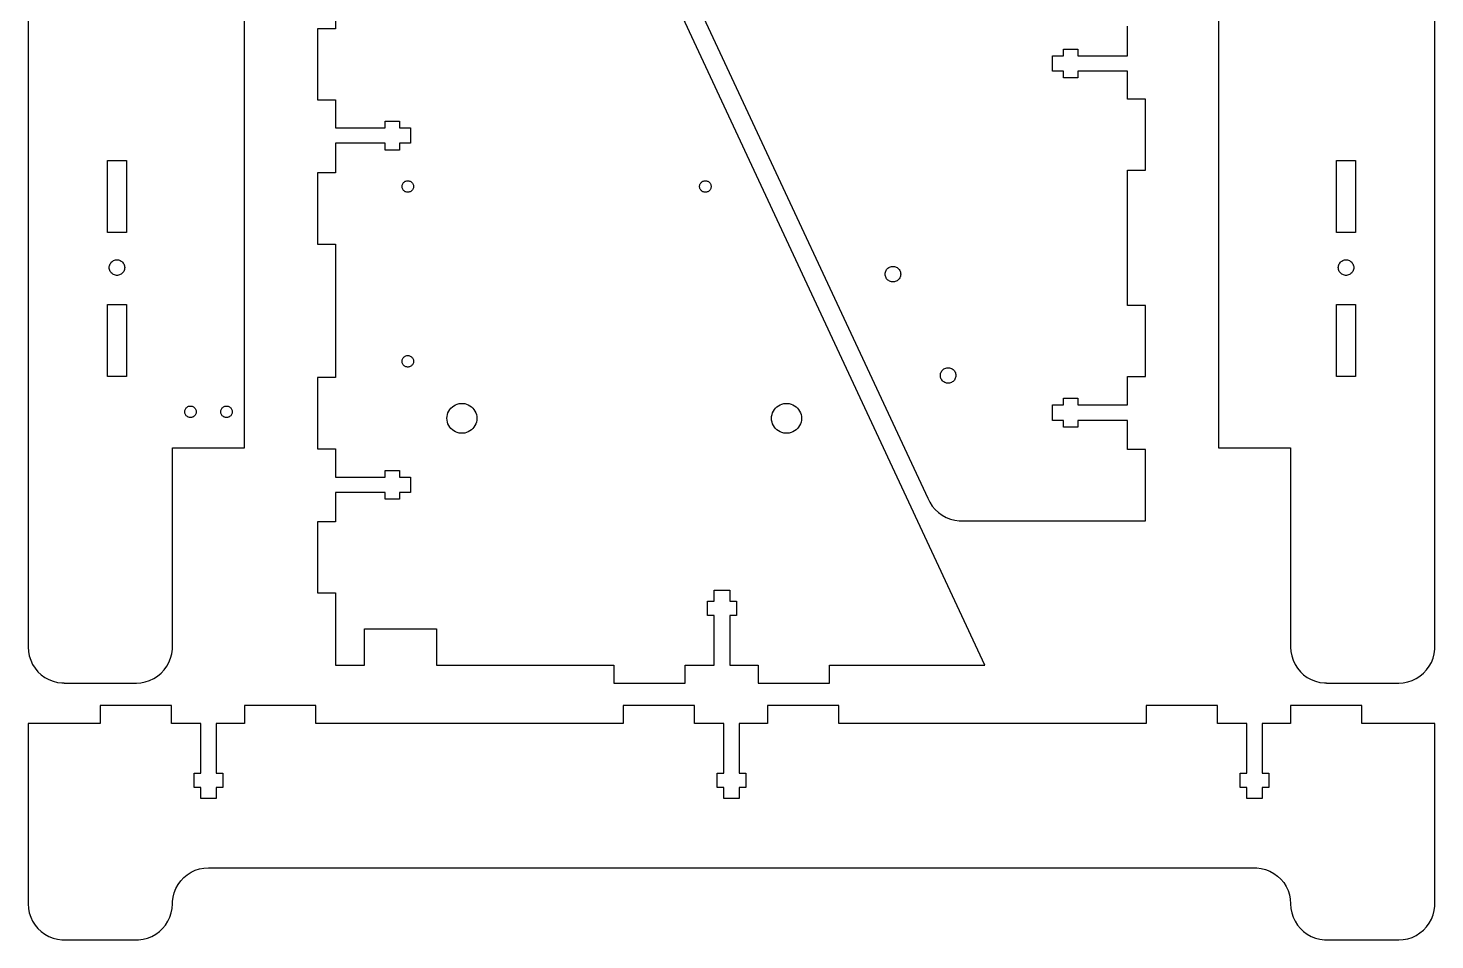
# Model space of a CAD drawing. Header units: metres. Extents: x -400 to 400, y -75 to 435.
# Drawn here: x 10 to 400, y -75.2 to 177.7 of the extents above; entities that cross this region are included whole.
import ezdxf

# ---------------------------------------------------------------- set-up
doc = ezdxf.new("R2010")
doc.units = ezdxf.units.M

msp = doc.modelspace()

# ---------------------------------------------------------------- linework, layer by layer
for p, q in [((10, 425), (10, 6)), ((400, 6), (400, 425)), ((70, 61.25), (70, 325)), ((340, 325), (340, 61.25)), ((134.75, 314.75), (259.464, 47.299)), ((275.25, 1), (150.536, 268.451)), ((95.25, 215), (95.25, 177.5)), ((95.25, 177.5), (90.25, 177.5)), ((90.25, 177.5), (90.25, 157.75)), ((314.75, 170.025), (314.75, 178.25)), ((297, 170.025), (297, 171.875)), ((297, 171.875), (301, 171.875)), ((301, 171.875), (301, 170.025)), ((294, 165.725), (294, 170.025)), ((294, 170.025), (297, 170.025)), ((301, 170.025), (314.75, 170.025)), ((297, 165.725), (294, 165.725)), ((297, 163.875), (297, 165.725)), ((301, 163.875), (297, 163.875)), ((314.75, 165.725), (301, 165.725)), ((301, 165.725), (301, 163.875)), ((314.75, 158), (314.75, 165.725)), ((90.25, 157.75), (95.25, 157.75)), ((95.25, 157.75), (95.25, 150.025)), ((319.75, 158), (314.75, 158)), ((319.75, 138.25), (319.75, 158)), ((95.25, 150.025), (109, 150.025)), ((109, 150.025), (109, 151.875)), ((109, 151.875), (113, 151.875)), ((113, 151.875), (113, 150.025)), ((113, 150.025), (116, 150.025)), ((116, 150.025), (116, 145.725)), ((109, 145.725), (95.25, 145.725)), ((95.25, 145.725), (95.25, 137.5)), ((109, 143.875), (109, 145.725)), ((116, 145.725), (113, 145.725)), ((113, 145.725), (113, 143.875)), ((32, 121), (32, 141)), ((32, 141), (37.25, 141)), ((37.25, 141), (37.25, 121)), ((113, 143.875), (109, 143.875)), ((372.75, 121), (372.75, 141)), ((372.75, 141), (378, 141)), ((378, 141), (378, 121)), ((95.25, 137.5), (90.25, 137.5)), ((90.25, 137.5), (90.25, 117.75)), ((314.75, 100.75), (314.75, 138.25)), ((314.75, 138.25), (319.75, 138.25)), ((113.65, 133.75), (113.663, 133.951)), ((113.663, 133.549), (113.65, 133.75)), ((113.663, 133.951), (113.7, 134.148)), ((113.7, 133.352), (113.663, 133.549)), ((113.7, 134.148), (113.762, 134.339)), ((113.762, 133.161), (113.7, 133.352)), ((113.762, 134.339), (113.848, 134.521)), ((113.848, 132.979), (113.762, 133.161)), ((113.848, 134.521), (113.956, 134.69)), ((113.956, 132.81), (113.848, 132.979)), ((113.956, 134.69), (114.084, 134.845)), ((114.084, 132.655), (113.956, 132.81)), ((114.084, 134.845), (114.23, 134.983)), ((114.23, 132.517), (114.084, 132.655)), ((114.23, 134.983), (114.393, 135.101)), ((114.393, 135.101), (114.569, 135.198)), ((114.569, 135.198), (114.756, 135.272)), ((114.756, 135.272), (114.95, 135.322)), ((114.95, 135.322), (115.15, 135.347)), ((115.15, 135.347), (115.35, 135.347)), ((115.35, 135.347), (115.55, 135.322)), ((115.55, 135.322), (115.744, 135.272)), ((115.744, 135.272), (115.931, 135.198)), ((115.931, 135.198), (116.107, 135.101)), ((116.107, 135.101), (116.27, 134.983)), ((116.27, 134.983), (116.416, 134.845)), ((116.416, 132.655), (116.27, 132.517)), ((116.416, 134.845), (116.544, 134.69)), ((116.544, 132.81), (116.416, 132.655)), ((116.544, 134.69), (116.652, 134.521)), ((116.652, 132.979), (116.544, 132.81)), ((116.652, 134.521), (116.738, 134.339)), ((116.738, 133.161), (116.652, 132.979)), ((116.738, 134.339), (116.8, 134.148)), ((116.8, 133.352), (116.738, 133.161)), ((116.8, 134.148), (116.837, 133.951)), ((116.837, 133.549), (116.8, 133.352)), ((116.837, 133.951), (116.85, 133.75)), ((116.85, 133.75), (116.837, 133.549)), ((196.15, 133.75), (196.163, 133.951)), ((196.163, 133.549), (196.15, 133.75)), ((196.163, 133.951), (196.2, 134.148)), ((196.2, 133.352), (196.163, 133.549)), ((196.2, 134.148), (196.262, 134.339)), ((196.262, 133.161), (196.2, 133.352)), ((196.262, 134.339), (196.348, 134.521)), ((196.348, 132.979), (196.262, 133.161)), ((196.348, 134.521), (196.456, 134.69)), ((196.456, 132.81), (196.348, 132.979)), ((196.456, 134.69), (196.584, 134.845)), ((196.584, 132.655), (196.456, 132.81)), ((196.584, 134.845), (196.73, 134.983)), ((196.73, 132.517), (196.584, 132.655)), ((196.73, 134.983), (196.893, 135.101)), ((196.893, 135.101), (197.069, 135.198)), ((197.069, 135.198), (197.256, 135.272)), ((197.256, 135.272), (197.45, 135.322)), ((197.45, 135.322), (197.65, 135.347)), ((197.65, 135.347), (197.85, 135.347)), ((197.85, 135.347), (198.05, 135.322)), ((198.05, 135.322), (198.244, 135.272)), ((198.244, 135.272), (198.431, 135.198)), ((198.431, 135.198), (198.607, 135.101)), ((198.607, 135.101), (198.77, 134.983)), ((198.77, 134.983), (198.916, 134.845)), ((198.916, 132.655), (198.77, 132.517)), ((198.916, 134.845), (199.044, 134.69)), ((199.044, 132.81), (198.916, 132.655)), ((199.044, 134.69), (199.152, 134.521)), ((199.152, 132.979), (199.044, 132.81)), ((199.152, 134.521), (199.238, 134.339)), ((199.238, 133.161), (199.152, 132.979)), ((199.238, 134.339), (199.3, 134.148)), ((199.3, 133.352), (199.238, 133.161)), ((199.3, 134.148), (199.337, 133.951)), ((199.337, 133.549), (199.3, 133.352)), ((199.337, 133.951), (199.35, 133.75)), ((199.35, 133.75), (199.337, 133.549)), ((114.393, 132.399), (114.23, 132.517)), ((114.569, 132.302), (114.393, 132.399)), ((114.756, 132.228), (114.569, 132.302)), ((114.95, 132.178), (114.756, 132.228)), ((115.15, 132.153), (114.95, 132.178)), ((115.35, 132.153), (115.15, 132.153)), ((115.55, 132.178), (115.35, 132.153)), ((115.744, 132.228), (115.55, 132.178)), ((115.931, 132.302), (115.744, 132.228)), ((116.107, 132.399), (115.931, 132.302)), ((116.27, 132.517), (116.107, 132.399)), ((196.893, 132.399), (196.73, 132.517)), ((197.069, 132.302), (196.893, 132.399)), ((197.256, 132.228), (197.069, 132.302)), ((197.45, 132.178), (197.256, 132.228)), ((197.65, 132.153), (197.45, 132.178)), ((197.85, 132.153), (197.65, 132.153)), ((198.05, 132.178), (197.85, 132.153)), ((198.244, 132.228), (198.05, 132.178)), ((198.431, 132.302), (198.244, 132.228)), ((198.607, 132.399), (198.431, 132.302)), ((198.77, 132.517), (198.607, 132.399)), ((37.25, 121), (32, 121)), ((378, 121), (372.75, 121)), ((90.25, 117.75), (95.25, 117.75)), ((95.25, 117.75), (95.25, 80.75)), ((33.473, 113.065), (33.7096, 113.195)), ((33.7096, 113.195), (33.9606, 113.295)), ((33.9606, 113.295), (34.2221, 113.362)), ((34.2221, 113.362), (34.49, 113.396)), ((34.49, 113.396), (34.76, 113.396)), ((34.76, 113.396), (35.0279, 113.362)), ((35.0279, 113.362), (35.2894, 113.295)), ((35.2894, 113.295), (35.5404, 113.195)), ((35.5404, 113.195), (35.777, 113.065)), ((374.223, 113.065), (374.46, 113.195)), ((374.46, 113.195), (374.711, 113.295)), ((374.711, 113.295), (374.972, 113.362)), ((374.972, 113.362), (375.24, 113.396)), ((375.24, 113.396), (375.51, 113.396)), ((375.51, 113.396), (375.778, 113.362)), ((375.778, 113.362), (376.039, 113.295)), ((376.039, 113.295), (376.29, 113.195)), ((376.29, 113.195), (376.527, 113.065)), ((32.475, 111.25), (32.492, 111.519)), ((32.492, 110.981), (32.475, 111.25)), ((32.492, 111.519), (32.5426, 111.785)), ((32.5426, 110.715), (32.492, 110.981)), ((32.5426, 111.785), (32.626, 112.041)), ((32.626, 110.459), (32.5426, 110.715)), ((32.626, 112.041), (32.741, 112.286)), ((32.741, 110.214), (32.626, 110.459)), ((32.741, 112.286), (32.8856, 112.514)), ((32.8856, 109.986), (32.741, 110.214)), ((32.8856, 112.514), (33.0577, 112.722)), ((33.0577, 109.778), (32.8856, 109.986)), ((33.0577, 112.722), (33.2545, 112.907)), ((33.2545, 109.593), (33.0577, 109.778)), ((33.2545, 112.907), (33.473, 113.065)), ((33.473, 109.435), (33.2545, 109.593)), ((33.7096, 109.305), (33.473, 109.435)), ((33.9606, 109.205), (33.7096, 109.305)), ((34.2221, 109.138), (33.9606, 109.205)), ((35.2894, 109.205), (35.0279, 109.138)), ((35.5404, 109.305), (35.2894, 109.205)), ((35.777, 109.435), (35.5404, 109.305)), ((35.777, 113.065), (35.9955, 112.907)), ((35.9955, 109.593), (35.777, 109.435)), ((35.9955, 112.907), (36.1923, 112.722)), ((36.1923, 109.778), (35.9955, 109.593)), ((36.1923, 112.722), (36.3644, 112.514)), ((36.3644, 109.986), (36.1923, 109.778)), ((36.3644, 112.514), (36.509, 112.286)), ((36.509, 110.214), (36.3644, 109.986)), ((36.509, 112.286), (36.624, 112.041)), ((36.624, 110.459), (36.509, 110.214)), ((36.624, 112.041), (36.7074, 111.785)), ((36.7074, 110.715), (36.624, 110.459)), ((36.7074, 111.785), (36.758, 111.519)), ((36.758, 110.981), (36.7074, 110.715)), ((36.758, 111.519), (36.775, 111.25)), ((36.775, 111.25), (36.758, 110.981)), ((247.6, 109.446), (247.618, 109.715)), ((247.616, 109.176), (247.6, 109.446)), ((247.618, 109.715), (247.67, 109.98)), ((247.67, 109.98), (247.754, 110.237)), ((247.754, 110.237), (247.87, 110.481)), ((247.87, 110.481), (248.016, 110.708)), ((248.016, 110.708), (248.188, 110.915)), ((248.188, 110.915), (248.386, 111.099)), ((248.386, 111.099), (248.605, 111.257)), ((248.605, 111.257), (248.842, 111.386)), ((248.842, 111.386), (249.094, 111.485)), ((249.094, 111.485), (249.355, 111.551)), ((249.355, 111.551), (249.623, 111.584)), ((249.623, 111.584), (249.893, 111.583)), ((249.893, 111.583), (250.161, 111.548)), ((250.161, 111.548), (250.422, 111.48)), ((250.422, 111.48), (250.673, 111.379)), ((250.673, 111.379), (250.909, 111.248)), ((250.909, 111.248), (251.127, 111.089)), ((251.127, 111.089), (251.323, 110.903)), ((251.323, 110.903), (251.494, 110.694)), ((251.494, 110.694), (251.638, 110.466)), ((251.638, 110.466), (251.752, 110.221)), ((251.752, 110.221), (251.835, 109.964)), ((251.835, 109.964), (251.884, 109.699)), ((251.9, 109.429), (251.882, 109.16)), ((251.884, 109.699), (251.9, 109.429)), ((373.225, 111.25), (373.242, 111.519)), ((373.242, 110.981), (373.225, 111.25)), ((373.242, 111.519), (373.293, 111.785)), ((373.293, 110.715), (373.242, 110.981)), ((373.293, 111.785), (373.376, 112.041)), ((373.376, 110.459), (373.293, 110.715)), ((373.376, 112.041), (373.491, 112.286)), ((373.491, 110.214), (373.376, 110.459)), ((373.491, 112.286), (373.636, 112.514)), ((373.636, 109.986), (373.491, 110.214)), ((373.636, 112.514), (373.808, 112.722)), ((373.808, 109.778), (373.636, 109.986)), ((373.808, 112.722), (374.005, 112.907)), ((374.005, 109.593), (373.808, 109.778)), ((374.005, 112.907), (374.223, 113.065)), ((374.223, 109.435), (374.005, 109.593)), ((374.46, 109.305), (374.223, 109.435)), ((374.711, 109.205), (374.46, 109.305)), ((374.972, 109.138), (374.711, 109.205)), ((376.039, 109.205), (375.778, 109.138)), ((376.29, 109.305), (376.039, 109.205)), ((376.527, 109.435), (376.29, 109.305)), ((376.527, 113.065), (376.745, 112.907)), ((376.745, 109.593), (376.527, 109.435)), ((376.745, 112.907), (376.942, 112.722)), ((376.942, 109.778), (376.745, 109.593)), ((376.942, 112.722), (377.114, 112.514)), ((377.114, 109.986), (376.942, 109.778)), ((377.114, 112.514), (377.259, 112.286)), ((377.259, 110.214), (377.114, 109.986)), ((377.259, 112.286), (377.374, 112.041)), ((377.374, 110.459), (377.259, 110.214)), ((377.374, 112.041), (377.457, 111.785)), ((377.457, 110.715), (377.374, 110.459)), ((377.457, 111.785), (377.508, 111.519)), ((377.508, 110.981), (377.457, 110.715)), ((377.508, 111.519), (377.525, 111.25)), ((377.525, 111.25), (377.508, 110.981)), ((34.49, 109.104), (34.2221, 109.138)), ((34.76, 109.104), (34.49, 109.104)), ((35.0279, 109.138), (34.76, 109.104)), ((247.665, 108.911), (247.616, 109.176)), ((247.748, 108.654), (247.665, 108.911)), ((247.862, 108.409), (247.748, 108.654)), ((248.006, 108.181), (247.862, 108.409)), ((248.177, 107.972), (248.006, 108.181)), ((248.373, 107.786), (248.177, 107.972)), ((248.591, 107.627), (248.373, 107.786)), ((248.827, 107.496), (248.591, 107.627)), ((249.078, 107.395), (248.827, 107.496)), ((249.339, 107.327), (249.078, 107.395)), ((249.607, 107.292), (249.339, 107.327)), ((249.877, 107.291), (249.607, 107.292)), ((250.145, 107.324), (249.877, 107.291)), ((250.406, 107.39), (250.145, 107.324)), ((250.658, 107.489), (250.406, 107.39)), ((250.895, 107.618), (250.658, 107.489)), ((251.114, 107.776), (250.895, 107.618)), ((251.312, 107.96), (251.114, 107.776)), ((251.484, 108.167), (251.312, 107.96)), ((251.63, 108.394), (251.484, 108.167)), ((251.746, 108.638), (251.63, 108.394)), ((251.83, 108.895), (251.746, 108.638)), ((251.882, 109.16), (251.83, 108.895)), ((375.24, 109.104), (374.972, 109.138)), ((375.51, 109.104), (375.24, 109.104)), ((375.778, 109.138), (375.51, 109.104)), ((32, 81), (32, 101)), ((32, 101), (37.25, 101)), ((37.25, 101), (37.25, 81)), ((319.75, 100.75), (314.75, 100.75)), ((319.75, 81), (319.75, 100.75)), ((372.75, 81), (372.75, 101)), ((372.75, 101), (378, 101)), ((378, 101), (378, 81)), ((113.7, 85.6479), (113.762, 85.839)), ((113.762, 85.839), (113.848, 86.0208)), ((113.848, 86.0208), (113.956, 86.1904)), ((113.956, 86.1904), (114.084, 86.3453)), ((114.084, 86.3453), (114.23, 86.4828)), ((114.23, 86.4828), (114.393, 86.6009)), ((114.393, 86.6009), (114.569, 86.6977)), ((114.569, 86.6977), (114.756, 86.7717)), ((114.756, 86.7717), (114.95, 86.8217)), ((114.95, 86.8217), (115.15, 86.8468)), ((115.15, 86.8468), (115.35, 86.8468)), ((115.35, 86.8468), (115.55, 86.8217)), ((115.55, 86.8217), (115.744, 86.7717)), ((115.744, 86.7717), (115.931, 86.6977)), ((115.931, 86.6977), (116.107, 86.6009)), ((116.107, 86.6009), (116.27, 86.4828)), ((116.27, 86.4828), (116.416, 86.3453)), ((116.416, 86.3453), (116.544, 86.1904)), ((116.544, 86.1904), (116.652, 86.0208)), ((116.652, 86.0208), (116.738, 85.839)), ((116.738, 85.839), (116.8, 85.6479)), ((113.65, 85.25), (113.663, 85.4505)), ((113.663, 85.0495), (113.65, 85.25)), ((113.663, 85.4505), (113.7, 85.6479)), ((113.7, 84.8521), (113.663, 85.0495)), ((113.762, 84.661), (113.7, 84.8521)), ((113.848, 84.4792), (113.762, 84.661)), ((113.956, 84.3096), (113.848, 84.4792)), ((114.084, 84.1547), (113.956, 84.3096)), ((114.23, 84.0172), (114.084, 84.1547)), ((114.393, 83.8991), (114.23, 84.0172)), ((114.569, 83.8023), (114.393, 83.8991)), ((114.756, 83.7283), (114.569, 83.8023)), ((114.95, 83.6783), (114.756, 83.7283)), ((115.15, 83.6532), (114.95, 83.6783)), ((115.35, 83.6532), (115.15, 83.6532)), ((115.55, 83.6783), (115.35, 83.6532)), ((115.744, 83.7283), (115.55, 83.6783)), ((115.931, 83.8023), (115.744, 83.7283)), ((116.107, 83.8991), (115.931, 83.8023)), ((116.27, 84.0172), (116.107, 83.8991)), ((116.416, 84.1547), (116.27, 84.0172)), ((116.544, 84.3096), (116.416, 84.1547)), ((116.652, 84.4792), (116.544, 84.3096)), ((116.738, 84.661), (116.652, 84.4792)), ((116.8, 84.8521), (116.738, 84.661)), ((116.8, 85.6479), (116.837, 85.4505)), ((116.837, 85.0495), (116.8, 84.8521)), ((116.837, 85.4505), (116.85, 85.25)), ((116.85, 85.25), (116.837, 85.0495)), ((262.976, 81.8785), (263.061, 82.135)), ((263.061, 82.135), (263.176, 82.3788)), ((263.176, 82.3788), (263.322, 82.6062)), ((263.322, 82.6062), (263.495, 82.8136)), ((263.495, 82.8136), (263.693, 82.9977)), ((263.693, 82.9977), (263.912, 83.1555)), ((263.912, 83.1555), (264.149, 83.2847)), ((264.149, 83.2847), (264.4, 83.3831)), ((264.4, 83.3831), (264.662, 83.4492)), ((264.662, 83.4492), (264.93, 83.482)), ((264.93, 83.482), (265.2, 83.4809)), ((265.2, 83.4809), (265.468, 83.446)), ((265.468, 83.446), (265.729, 83.3779)), ((265.729, 83.3779), (265.98, 83.2775)), ((265.98, 83.2775), (266.216, 83.1465)), ((266.216, 83.1465), (266.433, 82.987)), ((266.433, 82.987), (266.63, 82.8014)), ((266.63, 82.8014), (266.801, 82.5927)), ((266.801, 82.5927), (266.945, 82.3641)), ((266.945, 82.3641), (267.059, 82.1194)), ((267.059, 82.1194), (267.141, 81.8623)), ((37.25, 81), (32, 81)), ((95.25, 80.75), (90.25, 80.75)), ((90.25, 80.75), (90.25, 61)), ((262.907, 81.3441), (262.925, 81.6135)), ((262.922, 81.0746), (262.907, 81.3441)), ((262.972, 80.8092), (262.922, 81.0746)), ((262.925, 81.6135), (262.976, 81.8785)), ((263.054, 80.5521), (262.972, 80.8092)), ((263.168, 80.3073), (263.054, 80.5521)), ((263.312, 80.0788), (263.168, 80.3073)), ((263.483, 79.8701), (263.312, 80.0788)), ((263.68, 79.6845), (263.483, 79.8701)), ((263.897, 79.5249), (263.68, 79.6845)), ((264.133, 79.3939), (263.897, 79.5249)), ((264.384, 79.2936), (264.133, 79.3939)), ((264.645, 79.2254), (264.384, 79.2936)), ((264.913, 79.1905), (264.645, 79.2254)), ((265.183, 79.1895), (264.913, 79.1905)), ((265.451, 79.2222), (265.183, 79.1895)), ((265.713, 79.2884), (265.451, 79.2222)), ((265.964, 79.3868), (265.713, 79.2884)), ((266.201, 79.5159), (265.964, 79.3868)), ((266.42, 79.6738), (266.201, 79.5159)), ((266.618, 79.8578), (266.42, 79.6738)), ((266.791, 80.0652), (266.618, 79.8578)), ((266.937, 80.2926), (266.791, 80.0652)), ((267.052, 80.5364), (266.937, 80.2926)), ((267.137, 80.7929), (267.052, 80.5364)), ((267.188, 81.0579), (267.137, 80.7929)), ((267.141, 81.8623), (267.191, 81.5968)), ((267.206, 81.3273), (267.188, 81.0579)), ((267.191, 81.5968), (267.206, 81.3273)), ((314.75, 73.15), (314.75, 81)), ((314.75, 81), (319.75, 81)), ((378, 81), (372.75, 81)), ((297, 73.15), (297, 75)), ((297, 75), (301, 75)), ((301, 75), (301, 73.15)), ((53.4, 71.25), (53.4126, 71.4505)), ((53.4126, 71.0495), (53.4, 71.25)), ((53.4126, 71.4505), (53.4503, 71.6479)), ((53.4503, 70.8521), (53.4126, 71.0495)), ((53.4503, 71.6479), (53.5124, 71.839)), ((53.5124, 70.661), (53.4503, 70.8521)), ((53.5124, 71.839), (53.5979, 72.0208)), ((53.5979, 70.4792), (53.5124, 70.661)), ((53.5979, 72.0208), (53.7056, 72.1904)), ((53.7056, 70.3096), (53.5979, 70.4792)), ((53.7056, 72.1904), (53.8337, 72.3453)), ((53.8337, 70.1547), (53.7056, 70.3096)), ((53.8337, 72.3453), (53.9801, 72.4828)), ((53.9801, 72.4828), (54.1427, 72.6009)), ((54.1427, 72.6009), (54.3188, 72.6977)), ((54.3188, 72.6977), (54.5056, 72.7717)), ((54.5056, 72.7717), (54.7002, 72.8217)), ((54.7002, 72.8217), (54.8995, 72.8468)), ((54.8995, 72.8468), (55.1005, 72.8468)), ((55.1005, 72.8468), (55.2998, 72.8217)), ((55.2998, 72.8217), (55.4944, 72.7717)), ((55.4944, 72.7717), (55.6812, 72.6977)), ((55.6812, 72.6977), (55.8573, 72.6009)), ((55.8573, 72.6009), (56.0199, 72.4828)), ((56.0199, 72.4828), (56.1663, 72.3453)), ((56.1663, 72.3453), (56.2944, 72.1904)), ((56.2944, 70.3096), (56.1663, 70.1547)), ((56.2944, 72.1904), (56.4021, 72.0208)), ((56.4021, 70.4792), (56.2944, 70.3096)), ((56.4021, 72.0208), (56.4876, 71.839)), ((56.4876, 70.661), (56.4021, 70.4792)), ((56.4876, 71.839), (56.5497, 71.6479)), ((56.5497, 70.8521), (56.4876, 70.661)), ((56.5497, 71.6479), (56.5874, 71.4505)), ((56.5874, 71.0495), (56.5497, 70.8521)), ((56.5874, 71.4505), (56.6, 71.25)), ((56.6, 71.25), (56.5874, 71.0495)), ((63.4, 71.25), (63.4126, 71.4505)), ((63.4126, 71.0495), (63.4, 71.25)), ((63.4126, 71.4505), (63.4503, 71.6479)), ((63.4503, 70.8521), (63.4126, 71.0495)), ((63.4503, 71.6479), (63.5123, 71.839)), ((63.5123, 70.661), (63.4503, 70.8521)), ((63.5123, 71.839), (63.5979, 72.0208)), ((63.5979, 70.4792), (63.5123, 70.661)), ((63.5979, 72.0208), (63.7056, 72.1904)), ((63.7056, 70.3096), (63.5979, 70.4792)), ((63.7056, 72.1904), (63.8336, 72.3453)), ((63.8336, 70.1547), (63.7056, 70.3096)), ((63.8336, 72.3453), (63.9801, 72.4828)), ((63.9801, 72.4828), (64.1427, 72.6009)), ((64.1427, 72.6009), (64.3187, 72.6977)), ((64.3187, 72.6977), (64.5056, 72.7717)), ((64.5056, 72.7717), (64.7002, 72.8217)), ((64.7002, 72.8217), (64.8995, 72.8468)), ((64.8995, 72.8468), (65.1005, 72.8468)), ((65.1005, 72.8468), (65.2998, 72.8217)), ((65.2998, 72.8217), (65.4944, 72.7717)), ((65.4944, 72.7717), (65.6812, 72.6977)), ((65.6812, 72.6977), (65.8573, 72.6009)), ((65.8573, 72.6009), (66.0199, 72.4828)), ((66.0199, 72.4828), (66.1663, 72.3453)), ((66.1663, 72.3453), (66.2944, 72.1904)), ((66.2944, 70.3096), (66.1663, 70.1547)), ((66.2944, 72.1904), (66.4021, 72.0208)), ((66.4021, 70.4792), (66.2944, 70.3096)), ((66.4021, 72.0208), (66.4876, 71.839)), ((66.4876, 70.661), (66.4021, 70.4792)), ((66.4876, 71.839), (66.5497, 71.6479)), ((66.5497, 70.8521), (66.4876, 70.661)), ((66.5497, 71.6479), (66.5874, 71.4505)), ((66.5874, 71.0495), (66.5497, 70.8521)), ((66.5874, 71.4505), (66.6, 71.25)), ((66.6, 71.25), (66.5874, 71.0495)), ((126.133, 69.9576), (126.23, 70.4696)), ((126.23, 70.4696), (126.391, 70.9652)), ((126.391, 70.9652), (126.613, 71.4368)), ((126.613, 71.4368), (126.893, 71.8768)), ((126.893, 71.8768), (127.225, 72.2784)), ((127.225, 72.2784), (127.605, 72.6351)), ((127.605, 72.6351), (128.026, 72.9415)), ((128.026, 72.9415), (128.483, 73.1925)), ((128.483, 73.1925), (128.968, 73.3844)), ((128.968, 73.3844), (129.472, 73.514)), ((129.472, 73.514), (129.989, 73.5793)), ((129.989, 73.5793), (130.511, 73.5793)), ((130.511, 73.5793), (131.028, 73.514)), ((131.028, 73.514), (131.532, 73.3844)), ((131.532, 73.3844), (132.017, 73.1925)), ((132.017, 73.1925), (132.474, 72.9415)), ((132.474, 72.9415), (132.895, 72.6351)), ((132.895, 72.6351), (133.275, 72.2784)), ((133.275, 72.2784), (133.607, 71.8768)), ((133.607, 71.8768), (133.887, 71.4368)), ((133.887, 71.4368), (134.109, 70.9652)), ((134.109, 70.9652), (134.27, 70.4696)), ((134.27, 70.4696), (134.367, 69.9576)), ((216.133, 69.9576), (216.23, 70.4696)), ((216.23, 70.4696), (216.391, 70.9652)), ((216.391, 70.9652), (216.613, 71.4368)), ((216.613, 71.4368), (216.893, 71.8768)), ((216.893, 71.8768), (217.225, 72.2784)), ((217.225, 72.2784), (217.605, 72.6351)), ((217.605, 72.6351), (218.026, 72.9415)), ((218.026, 72.9415), (218.483, 73.1925)), ((218.483, 73.1925), (218.968, 73.3844)), ((218.968, 73.3844), (219.472, 73.514)), ((219.472, 73.514), (219.989, 73.5793)), ((219.989, 73.5793), (220.511, 73.5793)), ((220.511, 73.5793), (221.028, 73.514)), ((221.028, 73.514), (221.532, 73.3844)), ((221.532, 73.3844), (222.017, 73.1925)), ((222.017, 73.1925), (222.474, 72.9415)), ((222.474, 72.9415), (222.895, 72.6351)), ((222.895, 72.6351), (223.275, 72.2784)), ((223.275, 72.2784), (223.607, 71.8768)), ((223.607, 71.8768), (223.887, 71.4368)), ((223.887, 71.4368), (224.109, 70.9652)), ((224.109, 70.9652), (224.27, 70.4696)), ((224.27, 70.4696), (224.367, 69.9576)), ((294, 68.85), (294, 73.15)), ((294, 73.15), (297, 73.15)), ((301, 73.15), (314.75, 73.15)), ((53.9801, 70.0172), (53.8337, 70.1547)), ((54.1427, 69.8991), (53.9801, 70.0172)), ((54.3188, 69.8023), (54.1427, 69.8991)), ((54.5056, 69.7283), (54.3188, 69.8023)), ((54.7002, 69.6783), (54.5056, 69.7283)), ((54.8995, 69.6532), (54.7002, 69.6783)), ((55.1005, 69.6532), (54.8995, 69.6532)), ((55.2998, 69.6783), (55.1005, 69.6532)), ((55.4944, 69.7283), (55.2998, 69.6783)), ((55.6812, 69.8023), (55.4944, 69.7283)), ((55.8573, 69.8991), (55.6812, 69.8023)), ((56.0199, 70.0172), (55.8573, 69.8991)), ((56.1663, 70.1547), (56.0199, 70.0172)), ((63.9801, 70.0172), (63.8336, 70.1547)), ((64.1427, 69.8991), (63.9801, 70.0172)), ((64.3187, 69.8023), (64.1427, 69.8991)), ((64.5056, 69.7283), (64.3187, 69.8023)), ((64.7002, 69.6783), (64.5056, 69.7283)), ((64.8995, 69.6532), (64.7002, 69.6783)), ((65.1005, 69.6532), (64.8995, 69.6532)), ((65.2998, 69.6783), (65.1005, 69.6532)), ((65.4944, 69.7283), (65.2998, 69.6783)), ((65.6812, 69.8023), (65.4944, 69.7283)), ((65.8573, 69.8991), (65.6812, 69.8023)), ((66.0199, 70.0172), (65.8573, 69.8991)), ((66.1663, 70.1547), (66.0199, 70.0172)), ((126.1, 69.4375), (126.133, 69.9576)), ((126.133, 68.9174), (126.1, 69.4375)), ((126.23, 68.4054), (126.133, 68.9174)), ((126.391, 67.9098), (126.23, 68.4054)), ((126.613, 67.4382), (126.391, 67.9098)), ((126.893, 66.9982), (126.613, 67.4382)), ((127.225, 66.5966), (126.893, 66.9982)), ((127.605, 66.2399), (127.225, 66.5966)), ((133.275, 66.5966), (132.895, 66.2399)), ((133.607, 66.9982), (133.275, 66.5966)), ((133.887, 67.4382), (133.607, 66.9982)), ((134.109, 67.9098), (133.887, 67.4382)), ((134.27, 68.4054), (134.109, 67.9098)), ((134.367, 68.9174), (134.27, 68.4054)), ((134.367, 69.9576), (134.4, 69.4375)), ((134.4, 69.4375), (134.367, 68.9174)), ((216.1, 69.4375), (216.133, 69.9576)), ((216.133, 68.9174), (216.1, 69.4375)), ((216.23, 68.4054), (216.133, 68.9174)), ((216.391, 67.9098), (216.23, 68.4054)), ((216.613, 67.4382), (216.391, 67.9098)), ((216.893, 66.9982), (216.613, 67.4382)), ((217.225, 66.5966), (216.893, 66.9982)), ((217.605, 66.2399), (217.225, 66.5966)), ((223.275, 66.5966), (222.895, 66.2399)), ((223.607, 66.9982), (223.275, 66.5966)), ((223.887, 67.4382), (223.607, 66.9982)), ((224.109, 67.9098), (223.887, 67.4382)), ((224.27, 68.4054), (224.109, 67.9098)), ((224.367, 68.9174), (224.27, 68.4054)), ((224.367, 69.9576), (224.4, 69.4375)), ((224.4, 69.4375), (224.367, 68.9174)), ((297, 68.85), (294, 68.85)), ((297, 67), (297, 68.85)), ((301, 67), (297, 67)), ((314.75, 68.85), (301, 68.85)), ((301, 68.85), (301, 67)), ((314.75, 60.75), (314.75, 68.85)), ((128.026, 65.9335), (127.605, 66.2399)), ((128.483, 65.6825), (128.026, 65.9335)), ((128.968, 65.4906), (128.483, 65.6825)), ((129.472, 65.361), (128.968, 65.4906)), ((129.989, 65.2957), (129.472, 65.361)), ((130.511, 65.2957), (129.989, 65.2957)), ((131.028, 65.361), (130.511, 65.2957)), ((131.532, 65.4906), (131.028, 65.361)), ((132.017, 65.6825), (131.532, 65.4906)), ((132.474, 65.9335), (132.017, 65.6825)), ((132.895, 66.2399), (132.474, 65.9335)), ((218.026, 65.9335), (217.605, 66.2399)), ((218.483, 65.6825), (218.026, 65.9335)), ((218.968, 65.4906), (218.483, 65.6825)), ((219.472, 65.361), (218.968, 65.4906)), ((219.989, 65.2957), (219.472, 65.361)), ((220.511, 65.2957), (219.989, 65.2957)), ((221.028, 65.361), (220.511, 65.2957)), ((221.532, 65.4906), (221.028, 65.361)), ((222.017, 65.6825), (221.532, 65.4906)), ((222.474, 65.9335), (222.017, 65.6825)), ((222.895, 66.2399), (222.474, 65.9335)), ((50, 6), (50, 61.25)), ((50, 61.25), (70, 61.25)), ((90.25, 61), (95.25, 61)), ((95.25, 61), (95.25, 53.15)), ((319.75, 60.75), (314.75, 60.75)), ((319.75, 41), (319.75, 60.75)), ((340, 61.25), (360, 61.25)), ((360, 61.25), (360, 6)), ((109, 53.15), (109, 55)), ((109, 55), (113, 55)), ((113, 55), (113, 53.15)), ((95.25, 53.15), (109, 53.15)), ((113, 53.15), (116, 53.15)), ((116, 53.15), (116, 48.85)), ((109, 48.85), (95.25, 48.85)), ((95.25, 48.85), (95.25, 40.75)), ((109, 47), (109, 48.85)), ((113, 47), (109, 47)), ((116, 48.85), (113, 48.85)), ((113, 48.85), (113, 47)), ((259.464, 47.299), (259.999, 46.1627)), ((259.999, 46.1627), (260.672, 45.1024)), ((260.672, 45.1024), (261.473, 44.1348)), ((261.473, 44.1348), (262.388, 43.2751)), ((262.388, 43.2751), (263.404, 42.537)), ((95.25, 40.75), (90.25, 40.75)), ((90.25, 40.75), (90.25, 21)), ((263.404, 42.537), (264.504, 41.932)), ((264.504, 41.932), (265.672, 41.4697)), ((265.672, 41.4697), (266.888, 41.1574)), ((266.888, 41.1574), (268.134, 41)), ((268.134, 41), (319.75, 41)), ((90.25, 21), (95.25, 21)), ((95.25, 21), (95.25, 1)), ((200.225, 18.75), (200.225, 21.75)), ((200.225, 21.75), (204.525, 21.75)), ((204.525, 21.75), (204.525, 18.75)), ((198.375, 14.75), (198.375, 18.75)), ((198.375, 18.75), (200.225, 18.75)), ((204.525, 18.75), (206.375, 18.75)), ((206.375, 18.75), (206.375, 14.75)), ((200.225, 14.75), (198.375, 14.75)), ((200.225, 1), (200.225, 14.75)), ((206.375, 14.75), (204.525, 14.75)), ((204.525, 14.75), (204.525, 1)), ((103.25, 1), (103.25, 11)), ((103.25, 11), (123.25, 11)), ((123.25, 11), (123.25, 1)), ((10, 6), (10.0788, 4.7467)), ((10.0788, 4.7467), (10.3142, 3.5131)), ((49.5106, 2.9098), (49.8229, 4.1262)), ((49.8229, 4.1262), (49.9803, 5.3721)), ((49.9803, 5.3721), (49.9803, 6)), ((49.9803, 6), (50, 6)), ((360, 6), (360.079, 4.7467)), ((360.079, 4.7467), (360.314, 3.5131)), ((399.511, 2.9098), (399.823, 4.1262)), ((399.823, 4.1262), (399.98, 5.3721)), ((399.98, 5.3721), (399.98, 6)), ((399.98, 6), (400, 6)), ((10.3142, 3.5131), (10.7022, 2.3187)), ((10.7022, 2.3187), (11.2369, 1.1825)), ((11.2369, 1.1825), (11.9098, 0.1221)), ((11.9098, 0.1221), (12.7103, -0.8455)), ((47.7051, -0.3743), (48.4433, 0.6417)), ((48.4433, 0.6417), (49.0483, 1.7422)), ((49.0483, 1.7422), (49.5106, 2.9098)), ((95.25, 1), (103.25, 1)), ((123.25, 1), (172.375, 1)), ((172.375, 1), (172.375, -4)), ((192.125, 1), (200.225, 1)), ((192.125, -4), (192.125, 1)), ((204.525, 1), (212.375, 1)), ((212.375, 1), (212.375, -4)), ((232.125, -4), (232.125, 1)), ((232.125, 1), (275.25, 1)), ((360.314, 3.5131), (360.702, 2.3187)), ((360.702, 2.3187), (361.237, 1.1825)), ((361.237, 1.1825), (361.91, 0.1221)), ((361.91, 0.1221), (362.71, -0.8455)), ((397.705, -0.3743), (398.443, 0.6417)), ((398.443, 0.6417), (399.048, 1.7422)), ((399.048, 1.7422), (399.511, 2.9098)), ((12.7103, -0.8455), (13.6257, -1.7051)), ((13.6257, -1.7051), (14.6417, -2.4433)), ((14.6417, -2.4433), (15.7422, -3.0483)), ((15.7422, -3.0483), (16.9098, -3.5106)), ((16.9098, -3.5106), (18.1262, -3.8229)), ((18.1262, -3.8229), (19.3721, -3.9803)), ((41.2533, -3.9212), (42.4869, -3.6858)), ((42.4869, -3.6858), (43.6813, -3.2978)), ((43.6813, -3.2978), (44.8176, -2.7631)), ((44.8176, -2.7631), (45.8779, -2.0902)), ((45.8779, -2.0902), (46.8455, -1.2897)), ((46.8455, -1.2897), (47.7051, -0.3743)), ((362.71, -0.8455), (363.626, -1.7051)), ((363.626, -1.7051), (364.642, -2.4433)), ((364.642, -2.4433), (365.742, -3.0483)), ((365.742, -3.0483), (366.91, -3.5106)), ((366.91, -3.5106), (368.126, -3.8229)), ((368.126, -3.8229), (369.372, -3.9803)), ((391.253, -3.9212), (392.487, -3.6858)), ((392.487, -3.6858), (393.681, -3.2978)), ((393.681, -3.2978), (394.818, -2.7631)), ((394.818, -2.7631), (395.878, -2.0902)), ((395.878, -2.0902), (396.845, -1.2897)), ((396.845, -1.2897), (397.705, -0.3743)), ((19.3721, -3.9803), (20, -3.9803)), ((20, -3.9803), (20, -4)), ((20, -4), (40, -4)), ((40, -4), (41.2533, -3.9212)), ((172.375, -4), (192.125, -4)), ((212.375, -4), (232.125, -4)), ((369.372, -3.9803), (370, -3.9803)), ((370, -3.9803), (370, -4)), ((370, -4), (390, -4)), ((390, -4), (391.253, -3.9212)), ((49.75, -10.25), (30, -10.25)), ((30, -10.25), (30, -15.25)), ((49.75, -15.25), (49.75, -10.25)), ((89.75, -10.25), (70, -10.25)), ((70, -10.25), (70, -15.25)), ((89.75, -15.25), (89.75, -10.25)), ((194.75, -10.25), (175, -10.25)), ((175, -10.25), (175, -15.25)), ((194.75, -15.25), (194.75, -10.25)), ((234.75, -10.25), (215, -10.25)), ((215, -10.25), (215, -15.25)), ((234.75, -15.25), (234.75, -10.25)), ((339.75, -10.25), (320, -10.25)), ((320, -10.25), (320, -15.25)), ((339.75, -15.25), (339.75, -10.25)), ((379.75, -10.25), (360, -10.25)), ((360, -10.25), (360, -15.25)), ((379.75, -15.25), (379.75, -10.25)), ((30, -15.25), (10, -15.25)), ((10, -15.25), (10, -65.25)), ((57.85, -15.25), (49.75, -15.25)), ((57.85, -29), (57.85, -15.25)), ((70, -15.25), (62.15, -15.25)), ((62.15, -15.25), (62.15, -29)), ((175, -15.25), (89.75, -15.25)), ((202.85, -15.25), (194.75, -15.25)), ((202.85, -29), (202.85, -15.25)), ((215, -15.25), (207.15, -15.25)), ((207.15, -15.25), (207.15, -29)), ((320, -15.25), (234.75, -15.25)), ((347.85, -15.25), (339.75, -15.25)), ((347.85, -29), (347.85, -15.25)), ((360, -15.25), (352.15, -15.25)), ((352.15, -15.25), (352.15, -29)), ((400, -15.25), (379.75, -15.25)), ((400, -65.25), (400, -15.25)), ((56, -33), (56, -29)), ((56, -29), (57.85, -29)), ((62.15, -29), (64, -29)), ((64, -29), (64, -33)), ((201, -33), (201, -29)), ((201, -29), (202.85, -29)), ((207.15, -29), (209, -29)), ((209, -29), (209, -33)), ((346, -33), (346, -29)), ((346, -29), (347.85, -29)), ((352.15, -29), (354, -29)), ((354, -29), (354, -33)), ((57.85, -33), (56, -33)), ((57.85, -36), (57.85, -33)), ((64, -33), (62.15, -33)), ((62.15, -33), (62.15, -36)), ((202.85, -33), (201, -33)), ((202.85, -36), (202.85, -33)), ((209, -33), (207.15, -33)), ((207.15, -33), (207.15, -36)), ((347.85, -33), (346, -33)), ((347.85, -36), (347.85, -33)), ((354, -33), (352.15, -33)), ((352.15, -33), (352.15, -36)), ((62.15, -36), (57.85, -36)), ((207.15, -36), (202.85, -36)), ((352.15, -36), (347.85, -36)), ((52.2949, -58.8757), (53.1545, -57.9603)), ((53.1545, -57.9603), (54.1221, -57.1598)), ((54.1221, -57.1598), (55.1824, -56.4869)), ((55.1824, -56.4869), (56.3187, -55.9522)), ((56.3187, -55.9522), (57.5131, -55.5642)), ((57.5131, -55.5642), (58.7467, -55.3288)), ((58.7467, -55.3288), (60, -55.25)), ((60, -55.25), (350, -55.25)), ((350, -55.25), (350, -55.2697)), ((350, -55.2697), (350.628, -55.2697)), ((350.628, -55.2697), (351.874, -55.4271)), ((351.874, -55.4271), (353.09, -55.7394)), ((353.09, -55.7394), (354.258, -56.2017)), ((354.258, -56.2017), (355.358, -56.8067)), ((355.358, -56.8067), (356.374, -57.5449)), ((356.374, -57.5449), (357.29, -58.4045)), ((357.29, -58.4045), (358.09, -59.3721)), ((50.1771, -63.3762), (50.4894, -62.1598)), ((50.4894, -62.1598), (50.9517, -60.9922)), ((50.9517, -60.9922), (51.5567, -59.8917)), ((51.5567, -59.8917), (52.2949, -58.8757)), ((358.09, -59.3721), (358.763, -60.4324)), ((358.763, -60.4324), (359.298, -61.5687)), ((359.298, -61.5687), (359.686, -62.7631)), ((10, -65.25), (10.0788, -66.5033)), ((49.9212, -66.5033), (50, -65.25)), ((50, -65.25), (50.0197, -65.25)), ((50.0197, -64.6221), (50.1771, -63.3762)), ((50.0197, -65.25), (50.0197, -64.6221)), ((359.686, -62.7631), (359.921, -63.9967)), ((359.921, -63.9967), (360.079, -66.5033)), ((399.823, -67.1238), (399.98, -65.8779)), ((399.98, -65.8779), (399.98, -65.25)), ((399.98, -65.25), (400, -65.25)), ((10.0788, -66.5033), (10.3142, -67.7369)), ((10.3142, -67.7369), (10.7022, -68.9313)), ((10.7022, -68.9313), (11.2369, -70.0676)), ((11.2369, -70.0676), (11.9098, -71.1279)), ((48.0902, -71.1279), (48.7631, -70.0676)), ((48.7631, -70.0676), (49.2978, -68.9313)), ((49.2978, -68.9313), (49.6858, -67.7369)), ((49.6858, -67.7369), (49.9212, -66.5033)), ((360.079, -66.5033), (360.314, -67.7369)), ((360.314, -67.7369), (360.702, -68.9313)), ((360.702, -68.9313), (361.237, -70.0676)), ((361.237, -70.0676), (361.91, -71.1279)), ((398.443, -70.6083), (399.048, -69.5078)), ((399.048, -69.5078), (399.511, -68.3402)), ((399.511, -68.3402), (399.823, -67.1238)), ((11.9098, -71.1279), (12.7103, -72.0955)), ((12.7103, -72.0955), (13.6257, -72.9551)), ((13.6257, -72.9551), (14.6417, -73.6933)), ((14.6417, -73.6933), (15.7422, -74.2983)), ((44.2578, -74.2983), (45.3583, -73.6933)), ((45.3583, -73.6933), (46.3743, -72.9551)), ((46.3743, -72.9551), (47.2897, -72.0955)), ((47.2897, -72.0955), (48.0902, -71.1279)), ((361.91, -71.1279), (362.71, -72.0955)), ((362.71, -72.0955), (363.626, -72.9551)), ((363.626, -72.9551), (364.642, -73.6933)), ((364.642, -73.6933), (365.742, -74.2983)), ((393.681, -74.5478), (394.818, -74.0131)), ((394.818, -74.0131), (395.878, -73.3402)), ((395.878, -73.3402), (396.845, -72.5397)), ((396.845, -72.5397), (397.705, -71.6243)), ((397.705, -71.6243), (398.443, -70.6083)), ((15.7422, -74.2983), (16.9098, -74.7606)), ((16.9098, -74.7606), (18.1262, -75.0729)), ((18.1262, -75.0729), (19.3721, -75.2303)), ((19.3721, -75.2303), (20, -75.2303)), ((20, -75.2303), (20, -75.25)), ((20, -75.25), (40, -75.25)), ((40, -75.2303), (40.6279, -75.2303)), ((40, -75.25), (40, -75.2303)), ((40.6279, -75.2303), (41.8738, -75.0729)), ((41.8738, -75.0729), (43.0902, -74.7606)), ((43.0902, -74.7606), (44.2578, -74.2983)), ((365.742, -74.2983), (366.91, -74.7606)), ((366.91, -74.7606), (368.126, -75.0729)), ((368.126, -75.0729), (369.372, -75.2303)), ((369.372, -75.2303), (370, -75.2303)), ((370, -75.2303), (370, -75.25)), ((370, -75.25), (390, -75.25)), ((390, -75.25), (391.253, -75.1712)), ((391.253, -75.1712), (392.487, -74.9359)), ((392.487, -74.9359), (393.681, -74.5478))]:
    msp.add_line(p, q)

doc.saveas('drawing.dxf')
